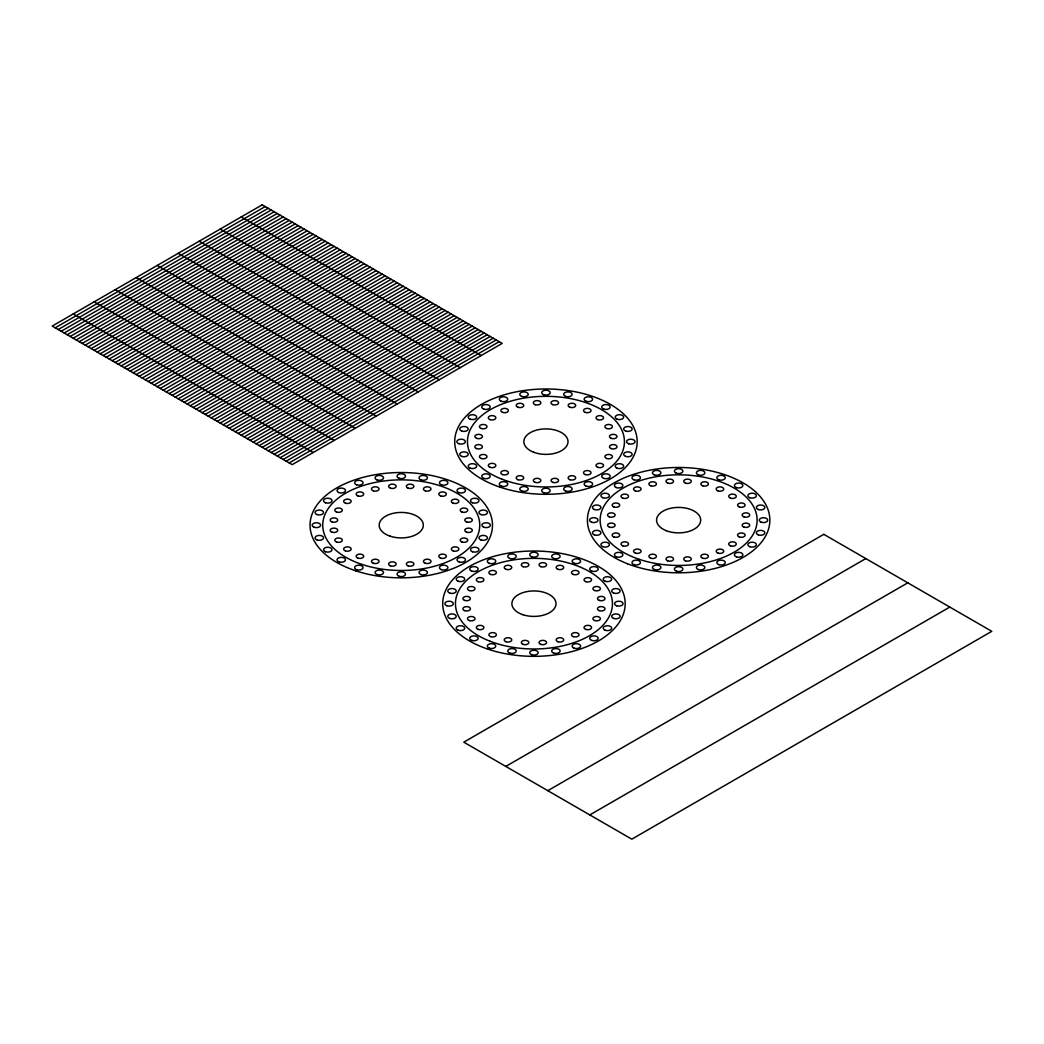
<?xml version="1.0" encoding="UTF-8"?>
<svg xmlns="http://www.w3.org/2000/svg" width="1044" height="1044" viewBox="0 0 1044 1044"><rect width="100%" height="100%" fill="white"/><g stroke="black" fill="none" stroke-linecap="round" stroke-linejoin="round"><path stroke-width="1.5" d="M55.201 327.816L265.202 206.568M58.203 329.539L268.204 208.304M61.204 331.274L271.205 210.027M64.206 333.01L274.194 211.762M67.194 334.732L277.195 213.498M70.196 336.468L280.197 215.234M73.197 338.204L283.198 216.956M76.199 339.939L286.2 218.692M79.2 341.662L289.201 220.428M82.202 343.398L292.203 222.15M85.203 345.133L295.204 223.886M88.205 346.856L298.192 225.621M91.193 348.592L301.194 227.357M94.195 350.327L304.195 229.08M97.196 352.063L307.197 230.815M100.198 353.786L310.198 232.551M103.199 355.521L313.2 234.287M106.201 357.257L316.202 236.009M109.202 358.992L319.203 237.745M112.204 360.715L322.204 239.481M115.205 362.451L325.193 241.203M118.194 364.186L328.194 242.939M121.195 365.909L331.196 244.674M124.197 367.645L334.197 246.41M127.198 369.38L337.199 248.133M130.2 371.116L340.2 249.868M133.201 372.838L343.202 251.604M136.203 374.574L346.203 253.327M139.204 376.31L349.205 255.062M142.206 378.032L352.193 256.798M145.194 379.768L355.195 258.534M148.196 381.504L358.196 260.256M151.197 383.239L361.198 261.992M154.199 384.962L364.199 263.727M157.2 386.698L367.201 265.463M160.202 388.433L370.202 267.186M163.203 390.169L373.204 268.921M166.205 391.892L376.192 270.657M169.193 393.627L379.194 272.38M172.195 395.363L382.195 274.115M175.196 397.085L385.197 275.851M178.198 398.821L388.198 277.587M181.199 400.557L391.2 279.309M184.201 402.292L394.201 281.045M187.202 404.015L397.203 282.78M190.204 405.751L400.204 284.503M193.205 407.486L403.193 286.239M196.194 409.209L406.194 287.974M199.195 410.944L409.196 289.71M202.197 412.68L412.197 291.433M205.198 414.416L415.199 293.168M208.2 416.138L418.2 294.904M211.201 417.874L421.202 296.64M214.203 419.61L424.203 298.362M217.204 421.345L427.192 300.098M220.193 423.068L430.193 301.833M223.194 424.804L433.195 303.556M226.196 426.539L436.196 305.292M229.197 428.262L439.198 307.027M232.199 429.998L442.199 308.763M235.2 431.733L445.201 310.486M238.202 433.469L448.202 312.221M241.203 435.191L451.204 313.957M244.205 436.927L454.192 315.68M247.193 438.663L457.194 317.415M250.195 440.385L460.195 319.151M253.196 442.121L463.197 320.886M256.198 443.857L466.198 322.609M259.199 445.592L469.2 324.345M262.201 447.315L472.201 326.08M265.202 449.05L475.203 327.816M268.204 450.786L478.204 329.539M271.205 452.522L481.193 331.274M274.194 454.244L484.194 333.01M277.195 455.98L487.196 334.732M280.197 457.716L490.197 336.468M283.198 459.438L493.199 338.204M286.2 461.174L496.2 339.939M289.201 462.91L499.202 341.662M505.805 766.413L865.802 558.579M547.8 790.673L907.797 582.826M589.808 814.92L949.805 607.073M241.203 216.956L481.193 355.521M220.193 229.08L460.195 367.645M199.195 241.203L439.198 379.768M178.198 253.327L418.2 391.892M157.2 265.463L397.203 404.015M136.203 277.587L376.192 416.138M115.205 289.71L355.195 428.262M94.195 301.833L334.197 440.385M73.197 313.957L313.2 452.522M262.201 204.833L52.2 326.08L292.203 464.645L502.203 343.398L262.201 204.833M823.807 534.332L463.797 742.167L631.803 839.167L991.8 631.32L823.807 534.332M597.755 419.623A3.771 2.179 0 0 0 603.576 417.887A3.771 2.179 0 0 0 598.068 415.851A3.771 2.179 0 0 0 597.755 419.623M606.694 428.51A3.771 2.179 0 0 0 612.437 426.696A3.771 2.179 0 0 0 606.851 424.725A3.771 2.179 0 0 0 606.694 428.51M611.131 438.336A3.771 2.179 0 0 0 617.017 436.679A3.771 2.179 0 0 0 611.601 434.565A3.771 2.179 0 0 0 611.131 438.336M611.21 448.594A3.771 2.179 0 0 0 617.017 446.858A3.771 2.179 0 0 0 611.51 444.822A3.771 2.179 0 0 0 611.21 448.594M606.694 458.499A3.771 2.179 0 0 0 612.437 456.698A3.771 2.179 0 0 0 606.851 454.727A3.771 2.179 0 0 0 606.694 458.499M597.677 467.307A3.771 2.179 0 0 0 603.562 465.65A3.771 2.179 0 0 0 598.147 463.536A3.771 2.179 0 0 0 597.677 467.307M585.227 474.563A3.771 2.179 0 0 0 591.034 472.841A3.771 2.179 0 0 0 585.54 470.792A3.771 2.179 0 0 0 585.227 474.563M569.959 479.718A3.771 2.179 0 0 0 575.701 477.904A3.771 2.179 0 0 0 570.115 475.933A3.771 2.179 0 0 0 569.959 479.718M552.915 482.38A3.771 2.179 0 0 0 558.579 480.501A3.771 2.179 0 0 0 552.915 478.609A3.771 2.179 0 0 0 552.915 482.38M535.037 482.328A3.771 2.179 0 0 0 540.857 480.605A3.771 2.179 0 0 0 535.35 478.557A3.771 2.179 0 0 0 535.037 482.328M518.007 479.718A3.771 2.179 0 0 0 523.736 477.904A3.771 2.179 0 0 0 518.163 475.933A3.771 2.179 0 0 0 518.007 479.718M502.738 474.628A3.771 2.179 0 0 0 508.402 472.736A3.771 2.179 0 0 0 502.738 470.844A3.771 2.179 0 0 0 502.738 474.628M490.054 467.334A3.771 2.179 0 0 0 495.861 465.611A3.771 2.179 0 0 0 490.354 463.562A3.771 2.179 0 0 0 490.054 467.334M481.258 458.499A3.771 2.179 0 0 0 487 456.698A3.771 2.179 0 0 0 481.414 454.727A3.771 2.179 0 0 0 481.258 458.499M476.521 448.568A3.771 2.179 0 0 0 482.406 446.91A3.771 2.179 0 0 0 476.991 444.796A3.771 2.179 0 0 0 476.521 448.568M476.599 438.363A3.771 2.179 0 0 0 482.419 436.627A3.771 2.179 0 0 0 476.912 434.591A3.771 2.179 0 0 0 476.599 438.363M481.258 428.51A3.771 2.179 0 0 0 487 426.696A3.771 2.179 0 0 0 481.414 424.725A3.771 2.179 0 0 0 481.258 428.51M490.197 419.675A3.771 2.179 0 0 0 495.861 417.783A3.771 2.179 0 0 0 490.197 415.89A3.771 2.179 0 0 0 490.197 419.675M502.582 412.38A3.771 2.179 0 0 0 508.389 410.657A3.771 2.179 0 0 0 502.895 408.609A3.771 2.179 0 0 0 502.582 412.38M518.007 407.291A3.771 2.179 0 0 0 523.736 405.49A3.771 2.179 0 0 0 518.163 403.519A3.771 2.179 0 0 0 518.007 407.291M535.194 404.68A3.771 2.179 0 0 0 540.857 402.788A3.771 2.179 0 0 0 535.194 400.896A3.771 2.179 0 0 0 535.194 404.68M552.759 404.615A3.771 2.179 0 0 0 558.579 402.893A3.771 2.179 0 0 0 553.072 400.844A3.771 2.179 0 0 0 552.759 404.615M569.959 407.291A3.771 2.179 0 0 0 575.701 405.49A3.771 2.179 0 0 0 570.115 403.519A3.771 2.179 0 0 0 569.959 407.291M585.384 412.432A3.771 2.179 0 0 0 591.048 410.553A3.771 2.179 0 0 0 585.384 408.661A3.771 2.179 0 0 0 585.384 412.432M533.575 452.196A22.068 12.737 0 0 0 567.949 442.552A22.068 12.737 0 0 0 536.303 430.18A22.068 12.737 0 0 0 533.575 452.196M617.134 419.205A4.241 2.453 0 0 0 623.673 417.261A4.241 2.453 0 0 0 617.487 414.977A4.241 2.453 0 0 0 617.134 419.205M625.695 431.055A4.241 2.453 0 0 0 632.142 429.019A4.241 2.453 0 0 0 625.878 426.813A4.241 2.453 0 0 0 625.695 431.055M628.671 443.765A4.241 2.453 0 0 0 635.039 441.638A4.241 2.453 0 0 0 628.671 439.524A4.241 2.453 0 0 0 628.671 443.765M625.617 456.385A4.241 2.453 0 0 0 632.142 454.44A4.241 2.453 0 0 0 625.956 452.143A4.241 2.453 0 0 0 625.617 456.385M617.226 468.234A4.241 2.453 0 0 0 623.673 466.198A4.241 2.453 0 0 0 617.395 463.993A4.241 2.453 0 0 0 617.226 468.234M603.823 478.4A4.241 2.453 0 0 0 610.192 476.286A4.241 2.453 0 0 0 603.823 474.159A4.241 2.453 0 0 0 603.823 478.4M586.076 486.126A4.241 2.453 0 0 0 592.614 484.181A4.241 2.453 0 0 0 586.428 481.897A4.241 2.453 0 0 0 586.076 486.126M565.691 491.058A4.241 2.453 0 0 0 572.151 489.023A4.241 2.453 0 0 0 565.874 486.817A4.241 2.453 0 0 0 565.691 491.058M543.572 492.664A4.241 2.453 0 0 0 550.175 490.81A4.241 2.453 0 0 0 544.094 488.422A4.241 2.453 0 0 0 543.572 492.664M521.687 491.019A4.241 2.453 0 0 0 528.225 489.075A4.241 2.453 0 0 0 522.039 486.791A4.241 2.453 0 0 0 521.687 491.019M501.316 486.165A4.241 2.453 0 0 0 507.762 484.129A4.241 2.453 0 0 0 501.485 481.923A4.241 2.453 0 0 0 501.316 486.165M483.829 478.4A4.241 2.453 0 0 0 490.184 476.286A4.241 2.453 0 0 0 483.829 474.159A4.241 2.453 0 0 0 483.829 478.4M470.165 468.195A4.241 2.453 0 0 0 476.703 466.25A4.241 2.453 0 0 0 470.518 463.967A4.241 2.453 0 0 0 470.165 468.195M461.774 456.411A4.241 2.453 0 0 0 468.221 454.375A4.241 2.453 0 0 0 461.944 452.169A4.241 2.453 0 0 0 461.774 456.411M458.707 443.674A4.241 2.453 0 0 0 465.324 441.821A4.241 2.453 0 0 0 459.243 439.446A4.241 2.453 0 0 0 458.707 443.674M461.683 431.028A4.241 2.453 0 0 0 468.221 429.084A4.241 2.453 0 0 0 462.035 426.787A4.241 2.453 0 0 0 461.683 431.028M470.257 419.244A4.241 2.453 0 0 0 476.703 417.208A4.241 2.453 0 0 0 470.426 415.003A4.241 2.453 0 0 0 470.257 419.244M483.829 409.118A4.241 2.453 0 0 0 490.184 407.003A4.241 2.453 0 0 0 483.829 404.876A4.241 2.453 0 0 0 483.829 409.118M501.224 401.274A4.241 2.453 0 0 0 507.749 399.33A4.241 2.453 0 0 0 501.577 397.046A4.241 2.453 0 0 0 501.224 401.274M521.778 396.42A4.241 2.453 0 0 0 528.225 394.384A4.241 2.453 0 0 0 521.948 392.179A4.241 2.453 0 0 0 521.778 396.42M543.572 394.684A4.241 2.453 0 0 0 550.175 392.831A4.241 2.453 0 0 0 544.094 390.456A4.241 2.453 0 0 0 543.572 394.684M565.613 396.381A4.241 2.453 0 0 0 572.138 394.436A4.241 2.453 0 0 0 565.965 392.139A4.241 2.453 0 0 0 565.613 396.381M586.167 401.314A4.241 2.453 0 0 0 592.614 399.278A4.241 2.453 0 0 0 586.337 397.072A4.241 2.453 0 0 0 586.167 401.314M603.823 409.118A4.241 2.453 0 0 0 610.192 407.003A4.241 2.453 0 0 0 603.823 404.876A4.241 2.453 0 0 0 603.823 409.118M500.337 487.248A91.219 52.657 0 0 0 637.166 441.638A91.219 52.657 0 0 0 500.337 396.041A91.219 52.657 0 0 0 500.337 487.248M501.955 479.17A78.483 45.31 0 0 0 624.234 444.874A78.483 45.31 0 0 0 511.651 400.883A78.483 45.31 0 0 0 501.955 479.17M453.07 503.156A3.771 2.179 0 0 0 458.877 501.42A3.771 2.179 0 0 0 453.383 499.384A3.771 2.179 0 0 0 453.07 503.156M462.009 512.043A3.771 2.179 0 0 0 467.751 510.229A3.771 2.179 0 0 0 462.166 508.271A3.771 2.179 0 0 0 462.009 512.043M466.668 521.948A3.771 2.179 0 0 0 472.332 520.056A3.771 2.179 0 0 0 466.668 518.176A3.771 2.179 0 0 0 466.668 521.948M466.511 532.127A3.771 2.179 0 0 0 472.332 530.391A3.771 2.179 0 0 0 466.825 528.355A3.771 2.179 0 0 0 466.511 532.127M462.009 542.032A3.771 2.179 0 0 0 467.751 540.231A3.771 2.179 0 0 0 462.166 538.26A3.771 2.179 0 0 0 462.009 542.032M452.992 550.841A3.771 2.179 0 0 0 458.877 549.196A3.771 2.179 0 0 0 453.461 547.069A3.771 2.179 0 0 0 452.992 550.841M440.542 558.109A3.771 2.179 0 0 0 446.349 556.374A3.771 2.179 0 0 0 440.855 554.338A3.771 2.179 0 0 0 440.542 558.109M425.273 563.251A3.771 2.179 0 0 0 431.002 561.437A3.771 2.179 0 0 0 425.43 559.467A3.771 2.179 0 0 0 425.273 563.251M408.23 565.926A3.771 2.179 0 0 0 413.894 564.034A3.771 2.179 0 0 0 408.23 562.142A3.771 2.179 0 0 0 408.23 565.926M390.352 565.861A3.771 2.179 0 0 0 396.172 564.138A3.771 2.179 0 0 0 390.665 562.09A3.771 2.179 0 0 0 390.352 565.861M373.308 563.251A3.771 2.179 0 0 0 379.05 561.437A3.771 2.179 0 0 0 373.465 559.467A3.771 2.179 0 0 0 373.308 563.251M357.818 558.07A3.771 2.179 0 0 0 363.703 556.426A3.771 2.179 0 0 0 358.288 554.312A3.771 2.179 0 0 0 357.818 558.07M345.355 550.867A3.771 2.179 0 0 0 351.175 549.144A3.771 2.179 0 0 0 345.668 547.095A3.771 2.179 0 0 0 345.355 550.867M336.573 542.032A3.771 2.179 0 0 0 342.315 540.231A3.771 2.179 0 0 0 336.729 538.26A3.771 2.179 0 0 0 336.573 542.032M331.835 532.101A3.771 2.179 0 0 0 337.721 530.443A3.771 2.179 0 0 0 332.305 528.329A3.771 2.179 0 0 0 331.835 532.101M331.914 521.896A3.771 2.179 0 0 0 337.721 520.16A3.771 2.179 0 0 0 332.227 518.124A3.771 2.179 0 0 0 331.914 521.896M336.573 512.043A3.771 2.179 0 0 0 342.315 510.229A3.771 2.179 0 0 0 336.729 508.271A3.771 2.179 0 0 0 336.573 512.043M345.512 503.208A3.771 2.179 0 0 0 351.175 501.316A3.771 2.179 0 0 0 345.512 499.437A3.771 2.179 0 0 0 345.512 503.208M357.896 495.913A3.771 2.179 0 0 0 363.703 494.19A3.771 2.179 0 0 0 358.196 492.142A3.771 2.179 0 0 0 357.896 495.913M373.308 490.837A3.771 2.179 0 0 0 379.05 489.023A3.771 2.179 0 0 0 373.465 487.052A3.771 2.179 0 0 0 373.308 490.837M390.508 488.214A3.771 2.179 0 0 0 396.172 486.321A3.771 2.179 0 0 0 390.508 484.429A3.771 2.179 0 0 0 390.508 488.214M408.073 488.161A3.771 2.179 0 0 0 413.894 486.426A3.771 2.179 0 0 0 408.387 484.39A3.771 2.179 0 0 0 408.073 488.161M425.273 490.837A3.771 2.179 0 0 0 431.002 489.023A3.771 2.179 0 0 0 425.43 487.052A3.771 2.179 0 0 0 425.273 490.837M440.698 495.978A3.771 2.179 0 0 0 446.362 494.086A3.771 2.179 0 0 0 440.698 492.194A3.771 2.179 0 0 0 440.698 495.978M390.221 536.211A22.068 12.737 0 0 0 423.316 525.171A22.068 12.737 0 0 0 390.221 514.144A22.068 12.737 0 0 0 390.221 536.211M472.449 502.738A4.241 2.453 0 0 0 478.974 500.794A4.241 2.453 0 0 0 472.801 498.51A4.241 2.453 0 0 0 472.449 502.738M481.01 514.588A4.241 2.453 0 0 0 487.457 512.552A4.241 2.453 0 0 0 481.18 510.346A4.241 2.453 0 0 0 481.01 514.588M483.737 527.207A4.241 2.453 0 0 0 490.341 525.354A4.241 2.453 0 0 0 484.259 522.979A4.241 2.453 0 0 0 483.737 527.207M480.919 539.918A4.241 2.453 0 0 0 487.457 537.973A4.241 2.453 0 0 0 481.271 535.676A4.241 2.453 0 0 0 480.919 539.918M472.527 551.767A4.241 2.453 0 0 0 478.987 549.731A4.241 2.453 0 0 0 472.71 547.526A4.241 2.453 0 0 0 472.527 551.767M459.138 561.933A4.241 2.453 0 0 0 465.493 559.819A4.241 2.453 0 0 0 459.138 557.692A4.241 2.453 0 0 0 459.138 561.933M441.39 569.659A4.241 2.453 0 0 0 447.915 567.714A4.241 2.453 0 0 0 441.743 565.43A4.241 2.453 0 0 0 441.39 569.659M421.006 574.591A4.241 2.453 0 0 0 427.466 572.556A4.241 2.453 0 0 0 421.189 570.35A4.241 2.453 0 0 0 421.006 574.591M398.873 576.197A4.241 2.453 0 0 0 405.49 574.344A4.241 2.453 0 0 0 399.408 571.968A4.241 2.453 0 0 0 398.873 576.197M377.001 574.552A4.241 2.453 0 0 0 383.539 572.608A4.241 2.453 0 0 0 377.354 570.324A4.241 2.453 0 0 0 377.001 574.552M356.617 569.698A4.241 2.453 0 0 0 363.077 567.662A4.241 2.453 0 0 0 356.8 565.457A4.241 2.453 0 0 0 356.617 569.698M339.13 561.933A4.241 2.453 0 0 0 345.499 559.819A4.241 2.453 0 0 0 339.13 557.692A4.241 2.453 0 0 0 339.13 561.933M325.48 551.728A4.241 2.453 0 0 0 332.005 549.783A4.241 2.453 0 0 0 325.832 547.5A4.241 2.453 0 0 0 325.48 551.728M317.089 539.944A4.241 2.453 0 0 0 323.536 537.921A4.241 2.453 0 0 0 317.259 535.702A4.241 2.453 0 0 0 317.089 539.944M314.022 527.207A4.241 2.453 0 0 0 320.638 525.354A4.241 2.453 0 0 0 314.544 522.979A4.241 2.453 0 0 0 314.022 527.207M316.998 514.562A4.241 2.453 0 0 0 323.536 512.617A4.241 2.453 0 0 0 317.35 510.32A4.241 2.453 0 0 0 316.998 514.562M325.558 502.777A4.241 2.453 0 0 0 332.018 500.742A4.241 2.453 0 0 0 325.741 498.536A4.241 2.453 0 0 0 325.558 502.777M338.882 492.559A4.241 2.453 0 0 0 345.486 490.706A4.241 2.453 0 0 0 339.404 488.331A4.241 2.453 0 0 0 338.882 492.559M356.539 484.808A4.241 2.453 0 0 0 363.064 482.863A4.241 2.453 0 0 0 356.891 480.579A4.241 2.453 0 0 0 356.539 484.808M377.093 479.953A4.241 2.453 0 0 0 383.539 477.917A4.241 2.453 0 0 0 377.262 475.712A4.241 2.453 0 0 0 377.093 479.953M399.134 478.309A4.241 2.453 0 0 0 405.503 476.194A4.241 2.453 0 0 0 399.134 474.067A4.241 2.453 0 0 0 399.134 478.309M420.928 479.914A4.241 2.453 0 0 0 427.453 477.969A4.241 2.453 0 0 0 421.28 475.686A4.241 2.453 0 0 0 420.928 479.914M441.468 484.847A4.241 2.453 0 0 0 447.928 482.811A4.241 2.453 0 0 0 441.651 480.605A4.241 2.453 0 0 0 441.468 484.847M459.138 492.664A4.241 2.453 0 0 0 465.493 490.536A4.241 2.453 0 0 0 459.138 488.409A4.241 2.453 0 0 0 459.138 492.664M355.652 570.781A91.219 52.657 0 0 0 492.468 525.171A91.219 52.657 0 0 0 355.652 479.574A91.219 52.657 0 0 0 355.652 570.781M362.007 564.426A78.483 45.31 0 0 0 479.744 525.171A78.483 45.31 0 0 0 362.007 485.93A78.483 45.31 0 0 0 362.007 564.426M489.962 641.199A78.483 45.31 0 0 0 612.241 606.903A78.483 45.31 0 0 0 499.658 562.912A78.483 45.31 0 0 0 489.962 641.199M488.344 649.29A91.219 52.657 0 0 0 625.173 603.68A91.219 52.657 0 0 0 488.344 558.07A91.219 52.657 0 0 0 488.344 649.29M591.831 571.159A4.241 2.453 0 0 0 598.199 569.032A4.241 2.453 0 0 0 591.831 566.918A4.241 2.453 0 0 0 591.831 571.159M574.174 563.342A4.241 2.453 0 0 0 580.621 561.307A4.241 2.453 0 0 0 574.344 559.101A4.241 2.453 0 0 0 574.174 563.342M553.62 558.423A4.241 2.453 0 0 0 560.145 556.478A4.241 2.453 0 0 0 553.972 554.181A4.241 2.453 0 0 0 553.62 558.423M531.827 556.804A4.241 2.453 0 0 0 538.195 554.69A4.241 2.453 0 0 0 531.827 552.563A4.241 2.453 0 0 0 531.827 556.804M509.785 558.449A4.241 2.453 0 0 0 516.232 556.413A4.241 2.453 0 0 0 509.955 554.207A4.241 2.453 0 0 0 509.785 558.449M489.231 563.316A4.241 2.453 0 0 0 495.769 561.372A4.241 2.453 0 0 0 489.584 559.075A4.241 2.453 0 0 0 489.231 563.316M471.836 571.159A4.241 2.453 0 0 0 478.191 569.032A4.241 2.453 0 0 0 471.836 566.918A4.241 2.453 0 0 0 471.836 571.159M458.264 581.273A4.241 2.453 0 0 0 464.711 579.237A4.241 2.453 0 0 0 458.433 577.032A4.241 2.453 0 0 0 458.264 581.273M449.703 593.057A4.241 2.453 0 0 0 456.228 591.113A4.241 2.453 0 0 0 450.042 588.816A4.241 2.453 0 0 0 449.703 593.057M446.728 605.703A4.241 2.453 0 0 0 453.331 603.85A4.241 2.453 0 0 0 447.25 601.474A4.241 2.453 0 0 0 446.728 605.703M449.781 618.453A4.241 2.453 0 0 0 456.228 616.417A4.241 2.453 0 0 0 449.964 614.211A4.241 2.453 0 0 0 449.781 618.453M458.172 630.237A4.241 2.453 0 0 0 464.711 628.292A4.241 2.453 0 0 0 458.525 625.995A4.241 2.453 0 0 0 458.172 630.237M471.836 640.442A4.241 2.453 0 0 0 478.191 638.315A4.241 2.453 0 0 0 471.836 636.201A4.241 2.453 0 0 0 471.836 640.442M489.323 648.193A4.241 2.453 0 0 0 495.769 646.158A4.241 2.453 0 0 0 489.492 643.952A4.241 2.453 0 0 0 489.323 648.193M509.694 653.061A4.241 2.453 0 0 0 516.232 651.117A4.241 2.453 0 0 0 510.046 648.82A4.241 2.453 0 0 0 509.694 653.061M531.579 654.692A4.241 2.453 0 0 0 538.182 652.839A4.241 2.453 0 0 0 532.101 650.464A4.241 2.453 0 0 0 531.579 654.692M553.712 653.087A4.241 2.453 0 0 0 560.158 651.051A4.241 2.453 0 0 0 553.881 648.846A4.241 2.453 0 0 0 553.712 653.087M613.624 618.413A4.241 2.453 0 0 0 620.149 616.469A4.241 2.453 0 0 0 613.963 614.185A4.241 2.453 0 0 0 613.624 618.413M616.678 605.794A4.241 2.453 0 0 0 623.046 603.68A4.241 2.453 0 0 0 616.678 601.553A4.241 2.453 0 0 0 616.678 605.794M613.702 593.083A4.241 2.453 0 0 0 620.149 591.061A4.241 2.453 0 0 0 613.885 588.842A4.241 2.453 0 0 0 613.702 593.083M605.142 581.247A4.241 2.453 0 0 0 611.68 579.303A4.241 2.453 0 0 0 605.494 577.006A4.241 2.453 0 0 0 605.142 581.247M522.927 614.707A22.068 12.737 0 0 0 556.008 603.68A22.068 12.737 0 0 0 522.927 592.64A22.068 12.737 0 0 0 522.927 614.707M573.156 574.396A3.771 2.179 0 0 0 579.042 572.738A3.771 2.179 0 0 0 573.626 570.624A3.771 2.179 0 0 0 573.156 574.396M557.966 569.332A3.771 2.179 0 0 0 563.708 567.518A3.771 2.179 0 0 0 558.122 565.561A3.771 2.179 0 0 0 557.966 569.332M540.766 566.657A3.771 2.179 0 0 0 546.586 564.921A3.771 2.179 0 0 0 541.079 562.886A3.771 2.179 0 0 0 540.766 566.657M523.201 566.709A3.771 2.179 0 0 0 528.864 564.817A3.771 2.179 0 0 0 523.201 562.938A3.771 2.179 0 0 0 523.201 566.709M506.014 569.332A3.771 2.179 0 0 0 511.756 567.518A3.771 2.179 0 0 0 506.17 565.561A3.771 2.179 0 0 0 506.014 569.332M490.589 574.422A3.771 2.179 0 0 0 496.396 572.686A3.771 2.179 0 0 0 490.902 570.65A3.771 2.179 0 0 0 490.589 574.422M478.204 581.704A3.771 2.179 0 0 0 483.868 579.825A3.771 2.179 0 0 0 478.204 577.932A3.771 2.179 0 0 0 478.204 581.704M469.278 590.539A3.771 2.179 0 0 0 475.007 588.725A3.771 2.179 0 0 0 469.422 586.767A3.771 2.179 0 0 0 469.278 590.539M464.606 600.391A3.771 2.179 0 0 0 470.426 598.669A3.771 2.179 0 0 0 464.919 596.62A3.771 2.179 0 0 0 464.606 600.391M464.541 610.596A3.771 2.179 0 0 0 470.413 608.952A3.771 2.179 0 0 0 464.998 606.825A3.771 2.179 0 0 0 464.541 610.596M469.278 620.541A3.771 2.179 0 0 0 475.007 618.727A3.771 2.179 0 0 0 469.422 616.756A3.771 2.179 0 0 0 469.278 620.541M478.061 629.362A3.771 2.179 0 0 0 483.868 627.64A3.771 2.179 0 0 0 478.374 625.591A3.771 2.179 0 0 0 478.061 629.362M490.745 636.657A3.771 2.179 0 0 0 496.409 634.765A3.771 2.179 0 0 0 490.745 632.886A3.771 2.179 0 0 0 490.745 636.657M506.014 641.747A3.771 2.179 0 0 0 511.756 639.933A3.771 2.179 0 0 0 506.17 637.975A3.771 2.179 0 0 0 506.014 641.747M523.044 644.37A3.771 2.179 0 0 0 528.864 642.634A3.771 2.179 0 0 0 523.357 640.598A3.771 2.179 0 0 0 523.044 644.37M540.701 644.344A3.771 2.179 0 0 0 546.573 642.686A3.771 2.179 0 0 0 541.157 640.572A3.771 2.179 0 0 0 540.701 644.344M557.966 641.747A3.771 2.179 0 0 0 563.708 639.933A3.771 2.179 0 0 0 558.122 637.975A3.771 2.179 0 0 0 557.966 641.747M573.234 636.605A3.771 2.179 0 0 0 579.042 634.869A3.771 2.179 0 0 0 573.548 632.834A3.771 2.179 0 0 0 573.234 636.605M585.919 629.428A3.771 2.179 0 0 0 591.583 627.535A3.771 2.179 0 0 0 585.919 625.643A3.771 2.179 0 0 0 585.919 629.428M594.702 620.541A3.771 2.179 0 0 0 600.444 618.727A3.771 2.179 0 0 0 594.858 616.756A3.771 2.179 0 0 0 594.702 620.541M599.217 610.623A3.771 2.179 0 0 0 605.024 608.9A3.771 2.179 0 0 0 599.517 606.851A3.771 2.179 0 0 0 599.217 610.623M599.36 600.444A3.771 2.179 0 0 0 605.024 598.564A3.771 2.179 0 0 0 599.36 596.672A3.771 2.179 0 0 0 599.36 600.444M594.702 590.539A3.771 2.179 0 0 0 600.444 588.725A3.771 2.179 0 0 0 594.858 586.767A3.771 2.179 0 0 0 594.702 590.539M585.762 581.652A3.771 2.179 0 0 0 591.583 579.916A3.771 2.179 0 0 0 586.076 577.88A3.771 2.179 0 0 0 585.762 581.652M639.398 559.388A78.483 45.31 0 0 0 757.122 520.147A78.483 45.31 0 0 0 639.398 480.892A78.483 45.31 0 0 0 639.398 559.388M627.509 563.76A91.219 52.657 0 0 0 769.624 523.905A91.219 52.657 0 0 0 638.784 472.775A91.219 52.657 0 0 0 627.509 563.76M736.516 487.626A4.241 2.453 0 0 0 742.884 485.499A4.241 2.453 0 0 0 736.516 483.385A4.241 2.453 0 0 0 736.516 487.626M718.859 479.809A4.241 2.453 0 0 0 725.306 477.774A4.241 2.453 0 0 0 719.029 475.568A4.241 2.453 0 0 0 718.859 479.809M698.306 474.876A4.241 2.453 0 0 0 704.844 472.945A4.241 2.453 0 0 0 698.658 470.648A4.241 2.453 0 0 0 698.306 474.876M676.264 473.18A4.241 2.453 0 0 0 682.867 471.327A4.241 2.453 0 0 0 676.786 468.952A4.241 2.453 0 0 0 676.264 473.18M654.471 474.916A4.241 2.453 0 0 0 660.917 472.88A4.241 2.453 0 0 0 654.64 470.674A4.241 2.453 0 0 0 654.471 474.916M633.917 479.783A4.241 2.453 0 0 0 640.455 477.839A4.241 2.453 0 0 0 634.269 475.542A4.241 2.453 0 0 0 633.917 479.783M616.26 487.535A4.241 2.453 0 0 0 622.876 485.682A4.241 2.453 0 0 0 616.782 483.294A4.241 2.453 0 0 0 616.26 487.535M602.949 497.74A4.241 2.453 0 0 0 609.396 495.704A4.241 2.453 0 0 0 603.119 493.499A4.241 2.453 0 0 0 602.949 497.74M594.388 509.524A4.241 2.453 0 0 0 600.913 507.58A4.241 2.453 0 0 0 594.741 505.283A4.241 2.453 0 0 0 594.388 509.524M591.661 522.261A4.241 2.453 0 0 0 598.029 520.147A4.241 2.453 0 0 0 591.661 518.02A4.241 2.453 0 0 0 591.661 522.261M594.467 534.906A4.241 2.453 0 0 0 600.926 532.884A4.241 2.453 0 0 0 594.649 530.665A4.241 2.453 0 0 0 594.467 534.906M602.858 546.704A4.241 2.453 0 0 0 609.396 544.759A4.241 2.453 0 0 0 603.21 542.462A4.241 2.453 0 0 0 602.858 546.704M616.521 556.909A4.241 2.453 0 0 0 622.876 554.782A4.241 2.453 0 0 0 616.521 552.668A4.241 2.453 0 0 0 616.521 556.909M634.008 564.66A4.241 2.453 0 0 0 640.455 562.625A4.241 2.453 0 0 0 634.178 560.419A4.241 2.453 0 0 0 634.008 564.66M654.379 569.528A4.241 2.453 0 0 0 660.917 567.584A4.241 2.453 0 0 0 654.732 565.287A4.241 2.453 0 0 0 654.379 569.528M676.512 571.251A4.241 2.453 0 0 0 682.88 569.137A4.241 2.453 0 0 0 676.512 567.009A4.241 2.453 0 0 0 676.512 571.251M698.397 569.554A4.241 2.453 0 0 0 704.844 567.518A4.241 2.453 0 0 0 698.566 565.313A4.241 2.453 0 0 0 698.397 569.554M758.309 534.88A4.241 2.453 0 0 0 764.834 532.936A4.241 2.453 0 0 0 758.662 530.639A4.241 2.453 0 0 0 758.309 534.88M761.115 522.17A4.241 2.453 0 0 0 767.718 520.317A4.241 2.453 0 0 0 761.637 517.941A4.241 2.453 0 0 0 761.115 522.17M758.388 509.55A4.241 2.453 0 0 0 764.847 507.528A4.241 2.453 0 0 0 758.57 505.309A4.241 2.453 0 0 0 758.388 509.55M749.827 497.714A4.241 2.453 0 0 0 756.365 495.769A4.241 2.453 0 0 0 750.179 493.473A4.241 2.453 0 0 0 749.827 497.714M666.268 530.691A22.068 12.737 0 0 0 700.641 521.047A22.068 12.737 0 0 0 668.995 508.689A22.068 12.737 0 0 0 666.268 530.691M718.076 490.941A3.771 2.179 0 0 0 723.74 489.049A3.771 2.179 0 0 0 718.076 487.156A3.771 2.179 0 0 0 718.076 490.941M702.651 485.799A3.771 2.179 0 0 0 708.393 483.985A3.771 2.179 0 0 0 702.808 482.015A3.771 2.179 0 0 0 702.651 485.799M685.464 483.124A3.771 2.179 0 0 0 691.272 481.388A3.771 2.179 0 0 0 685.764 479.353A3.771 2.179 0 0 0 685.464 483.124M667.886 483.176A3.771 2.179 0 0 0 673.55 481.284A3.771 2.179 0 0 0 667.886 479.392A3.771 2.179 0 0 0 667.886 483.176M650.699 485.799A3.771 2.179 0 0 0 656.441 483.985A3.771 2.179 0 0 0 650.856 482.015A3.771 2.179 0 0 0 650.699 485.799M635.274 490.889A3.771 2.179 0 0 0 641.081 489.153A3.771 2.179 0 0 0 635.587 487.117A3.771 2.179 0 0 0 635.274 490.889M622.668 498.092A3.771 2.179 0 0 0 628.553 496.435A3.771 2.179 0 0 0 623.137 494.321A3.771 2.179 0 0 0 622.668 498.092M613.963 507.006A3.771 2.179 0 0 0 619.705 505.192A3.771 2.179 0 0 0 614.12 503.234A3.771 2.179 0 0 0 613.963 507.006M609.291 516.858A3.771 2.179 0 0 0 615.112 515.136A3.771 2.179 0 0 0 609.605 513.087A3.771 2.179 0 0 0 609.291 516.858M609.448 527.142A3.771 2.179 0 0 0 615.112 525.262A3.771 2.179 0 0 0 609.448 523.37A3.771 2.179 0 0 0 609.448 527.142M613.963 537.007A3.771 2.179 0 0 0 619.705 535.194A3.771 2.179 0 0 0 614.12 533.223A3.771 2.179 0 0 0 613.963 537.007M622.746 545.829A3.771 2.179 0 0 0 628.553 544.107A3.771 2.179 0 0 0 623.059 542.058A3.771 2.179 0 0 0 622.746 545.829M635.431 553.124A3.771 2.179 0 0 0 641.094 551.232A3.771 2.179 0 0 0 635.431 549.353A3.771 2.179 0 0 0 635.431 553.124M650.699 558.214A3.771 2.179 0 0 0 656.441 556.4A3.771 2.179 0 0 0 650.856 554.442A3.771 2.179 0 0 0 650.699 558.214M667.742 560.837A3.771 2.179 0 0 0 673.55 559.101A3.771 2.179 0 0 0 668.056 557.065A3.771 2.179 0 0 0 667.742 560.837M685.386 560.798A3.771 2.179 0 0 0 691.272 559.153A3.771 2.179 0 0 0 685.856 557.039A3.771 2.179 0 0 0 685.386 560.798M702.651 558.214A3.771 2.179 0 0 0 708.393 556.4A3.771 2.179 0 0 0 702.808 554.442A3.771 2.179 0 0 0 702.651 558.214M717.92 553.072A3.771 2.179 0 0 0 723.74 551.336A3.771 2.179 0 0 0 718.233 549.301A3.771 2.179 0 0 0 717.92 553.072M730.604 545.895A3.771 2.179 0 0 0 736.268 544.002A3.771 2.179 0 0 0 730.604 542.11A3.771 2.179 0 0 0 730.604 545.895M739.387 537.007A3.771 2.179 0 0 0 745.129 535.194A3.771 2.179 0 0 0 739.543 533.223A3.771 2.179 0 0 0 739.387 537.007M743.902 527.089A3.771 2.179 0 0 0 749.709 525.367A3.771 2.179 0 0 0 744.215 523.318A3.771 2.179 0 0 0 743.902 527.089M743.824 516.832A3.771 2.179 0 0 0 749.709 515.188A3.771 2.179 0 0 0 744.294 513.061A3.771 2.179 0 0 0 743.824 516.832M739.387 507.006A3.771 2.179 0 0 0 745.129 505.192A3.771 2.179 0 0 0 739.543 503.234A3.771 2.179 0 0 0 739.387 507.006M730.448 498.118A3.771 2.179 0 0 0 736.268 496.383A3.771 2.179 0 0 0 730.761 494.347A3.771 2.179 0 0 0 730.448 498.118M574.083 648.167A4.241 2.453 0 0 0 580.621 646.223A4.241 2.453 0 0 0 574.435 643.926A4.241 2.453 0 0 0 574.083 648.167M591.831 640.442A4.241 2.453 0 0 0 598.199 638.315A4.241 2.453 0 0 0 591.831 636.201A4.241 2.453 0 0 0 591.831 640.442M605.233 630.263A4.241 2.453 0 0 0 611.68 628.227A4.241 2.453 0 0 0 605.403 626.022A4.241 2.453 0 0 0 605.233 630.263M718.768 564.634A4.241 2.453 0 0 0 725.306 562.69A4.241 2.453 0 0 0 719.12 560.393A4.241 2.453 0 0 0 718.768 564.634M736.516 556.909A4.241 2.453 0 0 0 742.884 554.782A4.241 2.453 0 0 0 736.516 552.668A4.241 2.453 0 0 0 736.516 556.909M749.918 546.73A4.241 2.453 0 0 0 756.365 544.694A4.241 2.453 0 0 0 750.088 542.488A4.241 2.453 0 0 0 749.918 546.73"/></g></svg>
